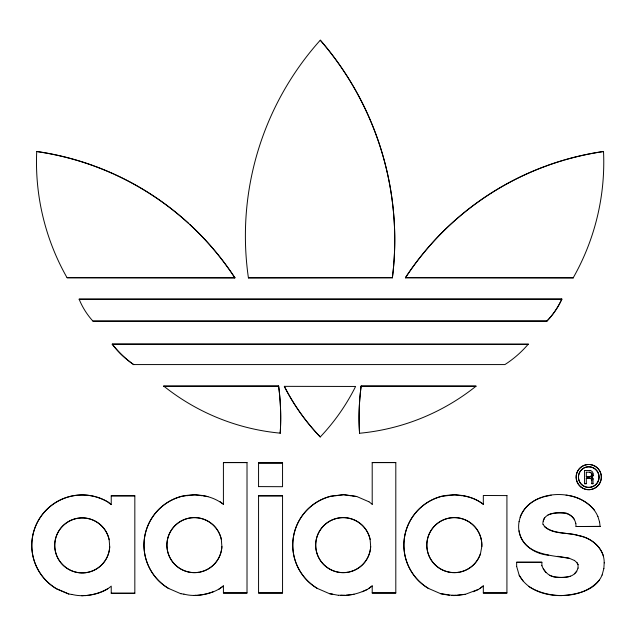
<?xml version="1.0" encoding="UTF-8"?>
<svg xmlns="http://www.w3.org/2000/svg" width="636" height="636" viewBox="0 0 636 636"><rect width="100%" height="100%" fill="white"/><g stroke="black" fill="none" stroke-linecap="round" stroke-linejoin="round"><path stroke-width="0.95" d="M603.85 568.648L604.2 562.82M592.998 475.37L593.022 474.965M592.998 475.267L592.816 476.03A2.361 2.361 0 0 1 591.289 477.334A1.916 1.916 0 0 1 593.022 479.242M592.943 475.664L592.816 475.927A2.361 2.361 0 0 1 591.289 477.231L591.289 477.334M519.079 521.743C525.773 486.85 584.834 485.976 597.872 516.48M602.101 575.071L603.85 568.544M578.052 568.035L576.717 571.303L574.403 573.847M543.144 521.115C547.286 511.797 541.522 522.967 543.144 524.549M520.049 517.259C523.674 507.234 532.451 500.23 542.5 497.241M602.101 574.968C595.638 590.884 576.51 594.62 561.254 595.614C545.187 595.686 527.244 590.288 519.207 575.23M576.717 571.2C572.074 578.41 563.242 577.655 555.792 577.154C550.498 576.939 545.927 573.179 543.295 568.767M599.351 580.112C582.632 599.343 549.528 599.517 528.921 586.575M544.527 517.966C549.798 511.511 558.718 513.069 566.056 513.021C570.794 514.643 574.793 518.459 575.811 523.476M223.411 585.947L218.697 589.413M368.745 588.546L372.203 585.947M479.87 588.546L483.32 585.947M107.778 588.713C97.014 594.779 83.769 597.546 71.709 594.366M367.489 589.318C359.245 593.356 349.999 596.012 340.824 595.24M362.25 591.742L367.489 589.413L372.203 585.843L372.203 593.038L395.807 593.038L395.807 462.523L372.203 462.523L372.203 504.372M478.606 589.318L465.186 594.366L457.22 595.344M473.375 591.742L478.606 589.413L483.32 585.843L483.32 593.038L506.924 593.038L506.924 495.492M549.655 575.23C556.015 578.299 563.949 577.719 570.532 576.208M213.458 591.639C204.069 595.089 193.646 596.814 183.891 594.096M543.327 496.907L551.166 495.206M186.594 495.754L194.87 494.744L201.986 495.746M335.387 495.754L343.655 494.744L350.77 495.746M81.782 595.789L84.008 595.511M85.129 595.614C94.343 594.755 104.145 592.442 111.228 586.114L111.228 593.308L134.832 593.308L134.832 495.77L111.228 495.77L111.228 504.642L107.842 501.995A50.435 50.435 0 0 0 96.624 497.106M193.964 595.511L196.19 595.24M197.311 595.344C206.581 594.581 216.216 592.005 223.411 585.843L223.411 593.038L247.014 593.038L247.014 462.523L223.411 462.523L223.411 504.372M344.974 595.344L338.527 595.24M346.095 595.24L354.061 594.263M456.099 595.24L451.942 595.24M465.186 594.263L453.873 595.614L440.835 593.674M67.058 277.725L234.851 277.829L67.058 277.725A233.889 233.889 0 0 1 36.729 151.455A285.54 285.54 0 0 1 234.851 277.725M392.38 277.725L248.414 277.829L392.38 277.725A304.811 304.811 0 0 0 320.266 40.116L320.266 40.219A293.061 293.061 0 0 0 248.414 277.829M405.402 277.725L573.195 277.829L405.402 277.725A285.54 285.54 0 0 1 603.524 151.455L603.524 151.559A233.889 233.889 0 0 1 573.195 277.829M561.819 299.071L79.126 299.174A73.784 73.784 0 0 0 92.943 321.132L546.896 321.132A77.234 77.234 0 0 0 561.819 299.174L561.819 299.071A77.234 77.234 0 0 1 546.896 321.029L546.896 321.132M79.126 299.174L561.819 299.174M546.896 321.029L92.943 321.132M112.238 344.14L528.27 344.243L112.238 344.14A96.068 96.068 0 0 0 133.703 364.571L504.912 364.571A105.298 105.298 0 0 0 528.27 344.14M278.616 386.155L163.691 386.155L278.616 386.052A242.062 242.062 0 0 1 280.206 433.148L280.206 433.251A242.062 242.062 0 0 0 278.616 386.155L278.616 386.052M361.145 386.052L476.078 386.155A219.325 219.325 0 0 1 359.555 433.251L359.555 433.148A242.062 242.062 0 0 1 361.145 386.052L361.145 386.155A242.062 242.062 0 0 0 359.555 433.251M361.145 386.155L476.078 386.155M284.348 386.346L355.604 386.45A208.02 208.02 0 0 1 320.226 436.972A209.975 209.975 0 0 1 284.348 386.45L284.348 386.346A209.975 209.975 0 0 0 320.226 436.868L320.226 436.972M223.411 462.626L247.014 462.626M372.203 462.626L395.807 462.626M258.566 462.913L282.551 462.913M258.566 463.016L282.551 463.016M584.556 470.545L590.343 470.449M586.328 472.262L589.763 472.158A2.313 2.313 0 0 1 589.763 476.746L586.328 476.746M586.328 478.304L589.763 478.304A2.003 2.003 0 0 1 591.766 480.283M584.556 483.622L586.328 483.622M591.766 483.622L593.022 483.622M258.566 486.596L282.551 486.699L282.551 462.626M506.924 495.595L483.32 495.492L483.32 504.372C477.549 499.705 469.932 496.827 462.777 495.77M111.228 495.873L134.832 495.873M258.566 495.873L282.551 495.873M574.205 519.079C568.671 510.803 556.238 511.916 548.033 514.906M576.033 526.513L600.106 526.409L576.033 526.513L575.811 523.372M516.655 562.296L541.872 562.296M223.411 592.935L247.014 592.935M258.566 592.935L282.551 592.935M372.203 592.935L395.807 592.935M483.32 592.935L506.924 592.935M111.228 593.205L134.832 593.205M461.895 495.746L454.78 494.744L441.71 496.342A50.435 50.435 0 0 0 428.72 588.634M356.693 496.581L351.66 495.77M207.908 496.581L202.868 495.77M329.718 593.674L338.527 595.344M332.676 594.199L329.718 593.778L317.595 588.531A50.435 50.435 0 0 1 330.585 496.247L343.655 494.641L356.693 496.478L368.816 501.725M180.926 593.674L183.891 594.199M71.709 594.469L68.744 593.952L56.628 588.801A50.435 50.435 0 0 1 38.78 519.739A50.435 50.435 0 0 1 107.842 501.899L111.228 504.547M557.74 556.277L569.045 558.17L574.356 560.443M569.045 558.273C550.45 555.276 522.609 554.497 519.079 530.806M566.072 495.206C577.242 496.207 587.481 501.852 594.676 510.39M449.644 595.344L440.835 593.778L428.72 588.531A50.435 50.435 0 0 1 441.71 496.247C455.861 493.194 471.713 495.206 483.32 504.269M548.645 555.204C531.259 553.765 515.74 540.218 519.079 521.639M180.926 593.778L168.81 588.531A50.435 50.435 0 0 1 181.801 496.247C195.721 493.21 211.176 495.158 222.735 503.847M68.744 594.056L56.628 588.904A50.435 50.435 0 0 1 95.726 496.851M543.144 524.454C550.601 535.528 567.717 531.624 578.728 535.687C589.826 537.794 599.931 545.076 603.461 556.087M368.816 501.621L372.203 504.269M220.024 501.621L223.411 504.269M574.356 560.348L576.971 562.677L578.052 564.696M545.998 572.575L543.295 568.87L541.872 565.635M523.038 580.962L519.207 575.326L516.655 566.422M597.872 516.376L599.557 521.965M599.557 521.862L600.106 526.513M604.2 562.924C604.518 548.765 591.965 537.833 578.728 535.584C567.535 532.499 553.574 534.057 544.257 526.56M593.022 473.764L593.022 475.068M586.328 472.158L586.328 476.849L589.763 476.849A2.313 2.313 0 0 0 589.763 472.262M584.556 470.449L584.556 483.726L586.328 483.726L586.328 478.2L589.763 478.2A2.003 2.003 0 0 1 591.766 480.188L591.766 483.726L593.022 483.726L593.022 479.139A1.916 1.916 0 0 0 591.289 477.231M578.052 568.139L578.052 564.593L576.971 562.677M541.872 565.738L541.872 562.192L516.655 562.192L516.655 566.517M334.464 495.77L330.585 496.342A50.435 50.435 0 0 0 317.595 588.634M258.566 462.523L258.566 486.699M185.68 495.77L181.801 496.342A50.435 50.435 0 0 0 168.81 588.634M133.703 364.571L133.703 364.674A96.068 96.068 0 0 1 112.238 344.243M36.729 151.455L36.729 151.559A285.54 285.54 0 0 1 94.382 166.139M280.206 433.148A219.325 219.325 0 0 1 163.691 386.052M320.266 40.219A304.811 304.811 0 0 1 392.38 277.829M95.281 166.473A285.54 285.54 0 0 1 113.057 173.763M113.931 174.153A285.54 285.54 0 0 1 188.248 223.117M189.663 224.421A285.54 285.54 0 0 1 234.851 277.829M405.402 277.829A285.54 285.54 0 0 1 544.973 166.473M545.879 166.139A285.54 285.54 0 0 1 564.124 160.121M565.046 159.859A285.54 285.54 0 0 1 603.524 151.559M109.154 539.765A27.515 27.515 0 0 0 65.707 523.46A27.515 27.515 0 0 0 69.292 569.729A27.515 27.515 0 0 0 109.71 546.92L109.154 539.662A27.515 27.515 0 0 0 65.707 523.356A27.515 27.515 0 0 0 69.292 569.625A27.515 27.515 0 0 0 109.71 546.817M200.109 572.098A27.515 27.515 0 0 0 221.892 546.65L221.336 539.392A27.515 27.515 0 0 0 177.889 523.086A27.515 27.515 0 0 0 181.475 569.355A27.515 27.515 0 0 0 221.892 546.547M199.227 572.265A27.515 27.515 0 0 1 167.387 550.283A27.515 27.515 0 0 1 189.019 518.205A27.515 27.515 0 0 1 221.336 539.487M348.894 572.098A27.515 27.515 0 0 0 370.677 546.65L370.12 539.392A27.515 27.515 0 0 0 326.673 523.086A27.515 27.515 0 0 0 330.259 569.355A27.515 27.515 0 0 0 370.677 546.547M348.019 572.265A27.515 27.515 0 0 1 316.171 550.283A27.515 27.515 0 0 1 337.811 518.205A27.515 27.515 0 0 1 370.12 539.487M460.019 572.098A27.515 27.515 0 0 0 480.482 553.71L481.802 546.547A27.515 27.515 0 0 0 444.047 519.556A27.515 27.515 0 0 0 435.541 565.173A27.515 27.515 0 0 0 480.482 553.606M459.136 572.265A27.515 27.515 0 0 1 426.955 547.906A27.515 27.515 0 0 1 453.699 517.672A27.515 27.515 0 0 1 481.802 546.65M590.454 464.662A12.609 12.609 0 0 1 599.343 483.98A12.609 12.609 0 0 1 578.076 483.869A12.609 12.609 0 0 1 587.163 464.638M597.347 482.851A10.319 10.319 0 0 1 579.642 482.016A10.319 10.319 0 0 1 588.785 466.832A10.319 10.319 0 0 1 597.808 482.08M590.343 470.545A3.395 3.395 0 0 1 593.022 473.868M282.551 495.77L258.566 495.77L258.566 593.038L282.551 593.038L282.551 495.77M581.018 487.009A12.609 12.609 0 0 0 601.235 478.765A12.609 12.609 0 0 0 583.983 465.377A12.609 12.609 0 0 0 581.018 487.009M581.638 484.529A10.319 10.319 0 0 0 598.77 479.465A10.319 10.319 0 0 0 585.82 467.158A10.319 10.319 0 0 0 581.638 484.529"/></g></svg>
